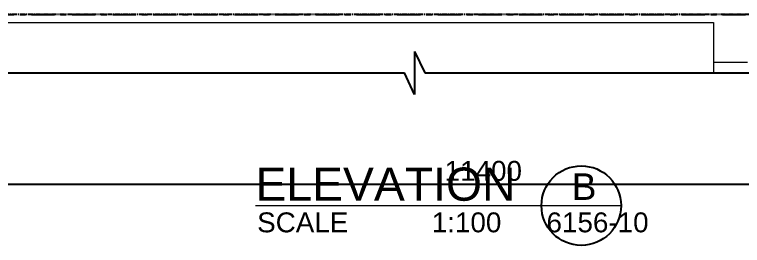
# Model space of a CAD drawing. Header units: millimetres. Extents: x -153298 to 620751, y -313239 to 250031.
# Drawn here: x 34401 to 39885, y 16345 to 18086 of the extents above; entities that cross this region are included whole.
import ezdxf

# ---------------------------------------------------------------- set-up
doc = ezdxf.new("R2010")
doc.units = ezdxf.units.MM
for name, pattern in [('CENTER', [2, 1.25, -0.25, 0.25, -0.25]), ('TA_GL_000.70000', [1.925, 0.7, -0.175, 0.175, -0.175, 0.7]), ('XKITLINE00', [0])]:
    doc.linetypes.add(name, pattern=pattern)
doc.layers.get('DEFPOINTS').update_dxf_attribs({"color": 250})
doc.layers.add('000 - 0_SYM_DWG_GRIDLINE_MAIN_COLOR_251', color=251, linetype='Continuous')
doc.layers.add('000 - GRID', color=251, linetype='CENTER')
doc.layers.add('Part', color=2, linetype='Continuous', lineweight=0)
doc.layers.add('Text', color=3, linetype='Continuous', lineweight=0)
doc.styles.add('FAMELINE_FOR_CKST', font='arial.ttf')
doc.styles.add('ROMANS', font='arial.ttf', dxfattribs={"width": 0.85})
doc.styles.add('TA', font='', dxfattribs={"height": 4.5})
doc.styles.get('TA').set_extended_font_data('Cordia New')
doc.dimstyles.new('FAMELINE-CKST_C-C', dxfattribs={"dimtxt": 0.3, "dimasz": 0.15, "dimexe": 0.1, "dimexo": 0.1, "dimgap": 0.05, "dimtad": 1, "dimzin": 0, "dimdsep": 46, "dimtxsty": 'FAMELINE_FOR_CKST', "dimblk": 'ORIGIN', "dimblk1": 'ORIGIN', "dimblk2": 'ORIGIN', "dimsah": 1, "dimcen": 0.1, "dimdle": 0.1, "dimclrd": 256, "dimclre": 256, "dimclrt": 3, "dimadec": 0, "dimazin": 0, "dimtfac": 1, "dimtix": 1, "dimtmove": 2, "dimatfit": 3, "dimfxl": 1, "dimtolj": 1, "dimtzin": 0, "dimlwd": -1, "dimlwe": -1, "dimarcsym": 0})

# ---------------------------------------------------------------- blocks, each defined once
blk = doc.blocks.new('*A12941259')
at = {"layer": 'Part', "linetype": 'XKITLINE00', "lineweight": 0}
blk.add_line((368.541825, -59.977455), (370.577868, -59.977455), dxfattribs=at)
blk = doc.blocks.new('*A13481308')
at = {"layer": 'Part', "linetype": 'XKITLINE00', "lineweight": 0}
for p, q in [((305.02181, -57.577455), (368.541825, -57.577455)), ((368.541825, -57.577455), (368.541825, -60.642663))]:
    blk.add_line(p, q, dxfattribs=at)
blk = doc.blocks.new('*U5051')
at = {"layer": '000 - 0_SYM_DWG_GRIDLINE_MAIN_COLOR_251', "color": 0, "linetype": 'ByBlock', "ltscale": 5}
blk.add_line((20, 0), (-674.45, 0), dxfattribs=at)
at = {"style": 'TA', "flags": 1}
blk.add_attdef('LOCATION', (6, -6), '', height=4.5, rotation=270, dxfattribs=at)
blk = doc.blocks.new('_Origin')
at = {"color": 0, "linetype": 'ByBlock', "lineweight": -2}
blk.add_line((0, 0), (-1, 0), dxfattribs=at)
blk.add_circle((0, 0), 0.5, dxfattribs=at)
blk = doc.blocks.new('*D6393')
at = {"transparency": 16777216}
for p, q in [((0, 100460), (0, 100178.7)), ((11400, 100460), (11400, 100178.7)), ((11325, 100228.7), (75, 100228.7))]:
    blk.add_line(p, q, dxfattribs=at)
at = {"layer": 'DEFPOINTS', "color": 0, "transparency": 16777216}
for p in [(0, 100510), (11400, 100510), (0, 100228.7)]:
    blk.add_point(p, dxfattribs=at)
at = {"transparency": 16777216, "xscale": 75, "yscale": 75, "zscale": 75, "rotation": 180}
blk.add_blockref('_Origin', (0, 100228.7), dxfattribs=at)
at = {"transparency": 16777216, "xscale": 75, "yscale": 75, "zscale": 75}
blk.add_blockref('_Origin', (11400, 100228.7), dxfattribs=at)
at = {"color": 3, "transparency": 16777216, "insert": (5700, 100330.3), "char_height": 150, "attachment_point": 5, "style": 'FAMELINE_FOR_CKST'}
blk.add_mtext('\\A1;11400', dxfattribs=at)
blk = doc.blocks.new('W-1-PP19-ST-ENT1-1_20260610-094632_ELEVATION_1_DIMS')
at = {"layer": '000 - GRID', "linetype": 'TA_GL_000.70000', "xscale": 50.00000000000004, "yscale": 50.00000000000004, "zscale": 50.00000000000004, "rotation": 180}
blk.add_blockref('*U5051', (-2830, 101510), dxfattribs=at)
at = {"color": 6}
dim = blk.add_linear_dim(base=(0, 100228.7), p1=(11400, 100510), p2=(0, 100510), dimstyle='FAMELINE-CKST_C-C', override={"dimscale": 500, "dimdec": 0, "dimlfac": 1}, dxfattribs=at)
dim.commit()
dim.dimension.update_dxf_attribs({"geometry": '*D6393', "text_midpoint": (5700, 100330.3)})

msp = doc.modelspace()

# ---------------------------------------------------------------- linework, layer by layer
at = {"color": 1, "linetype": 'CENTER', "ltscale": 30}
msp.add_line((59557.5016, 18085.8988), (24877.4489, 18085.8988), dxfattribs=at)
at = {"color": 1}
for p, q in [((37415.5142, 17807.9107), (37415.5142, 17483.4735)), ((37415.5142, 17807.9107), (37493.0736, 17645.6921)), ((29615.2251, 17645.6921), (37337.9548, 17645.6921)), ((37415.5142, 17483.4735), (37337.9548, 17645.6921)), ((37493.0736, 17645.6921), (59414.1885, 17645.6921))]:
    msp.add_line(p, q, dxfattribs=at)
at = {"color": 3}
msp.add_circle((38670.9738, 16645.0186), 300, dxfattribs=at)
at = {"layer": 'Text', "color": 3}
msp.add_line((36215.5195, 16645.0186), (38970.9738, 16645.0186), dxfattribs=at)

# ---------------------------------------------------------------- block references
at = {"color": 6}
msp.add_blockref('W-1-PP19-ST-ENT1-1_20260610-094632_ELEVATION_1_DIMS', (32232.7713, -83424.1012), dxfattribs=at)
at = {"lineweight": 0, "xscale": 125, "yscale": 125, "zscale": 125}
for name in ['*A12941259', '*A13481308']:
    msp.add_blockref(name, (-6399.4671, 25223.0807), dxfattribs=at)

# ---------------------------------------------------------------- texts
at = {"color": 5, "style": 'ROMANS'}
for s, height, p in [('ELEVATION', 250, (36215.5195, 16682.1214)), ('B', 200, (38598.9571, 16688.3589))]:
    msp.add_text(s, height=height, dxfattribs=at).set_placement(p)
at = {"color": 3, "style": 'ROMANS'}
msp.add_text('6156-10', height=150, dxfattribs=at).set_placement((38409.1725, 16444.0968))
at = {"layer": 'Text', "color": 3, "style": 'ROMANS'}
for s, p in [('SCALE', (36228.772, 16444.0968)), ('1:100', (37544.5016, 16444.0968))]:
    msp.add_text(s, height=150, dxfattribs=at).set_placement(p)

doc.saveas('drawing.dxf')
